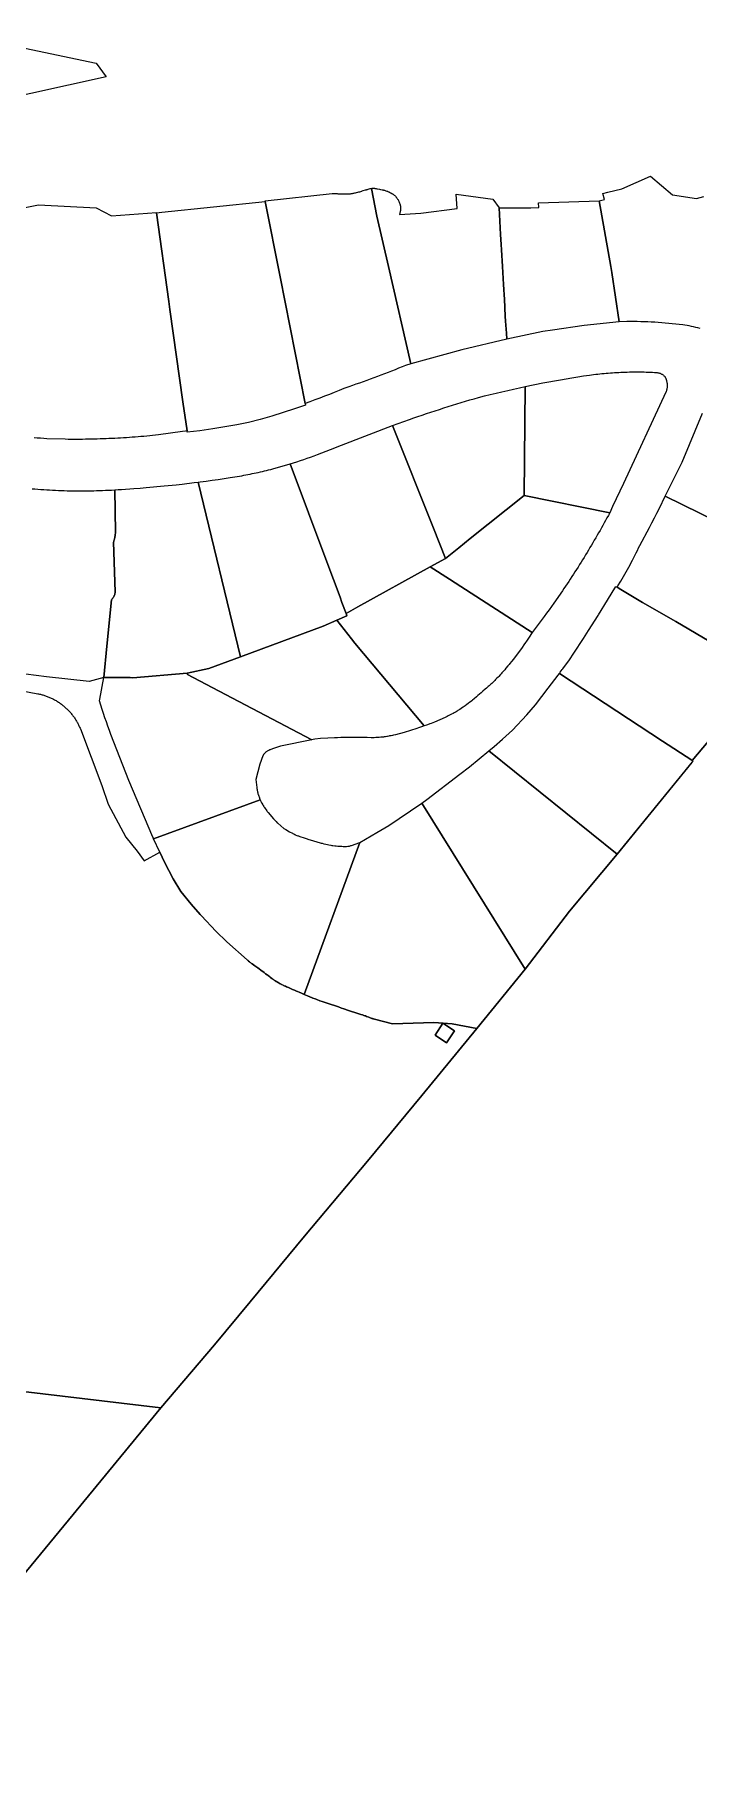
# Model space of a CAD drawing. Header units: metres. Extents: x 3 to 1005126, y 39 to 4383651.
# Drawn here: x 477430.3 to 477587.8, y 4370440.3 to 4370850.3 of the extents above; entities that cross this region are included whole.
import ezdxf

# ---------------------------------------------------------------- set-up
doc = ezdxf.new("R2010")
doc.units = ezdxf.units.M
doc.header["$MEASUREMENT"] = 0
doc.layers.add('TM_Llucmajor', color=7, linetype='Continuous')

msp = doc.modelspace()

# ---------------------------------------------------------------- linework, layer by layer
at = {"layer": 'TM_Llucmajor', "linetype": 'Continuous', "flags": 128}
for points in [[(477386.14, 4370863.43), (477414.38, 4370849.89), (477444.88, 4370843.52), (477447.28, 4370840.26), (477384.65, 4370826.43), (477362.64, 4370835.33), (477342.19, 4370839.16), (477330.82, 4370838.07), (477319.18, 4370842.88), (477303.84, 4370841.44), (477285.53, 4370823.15), (477285.53, 4370823.15), (477274.54, 4370837.91), (477284.59, 4370847.59), (477288.66, 4370850.05), (477291.07, 4370851.51)], [(477588.19, 4370780.61), (477587.68, 4370780.74), (477587.17, 4370780.86), (477586.66, 4370780.98), (477586.15, 4370781.09), (477585.63, 4370781.19), (477585.12, 4370781.28), (477584.6, 4370781.37), (477584.08, 4370781.45), (477583.25, 4370781.55), (477582.43, 4370781.64), (477581.6, 4370781.73), (477580.77, 4370781.81), (477579.94, 4370781.88), (477579.11, 4370781.95), (477578.28, 4370782.01), (477577.45, 4370782.06), (477576.62, 4370782.1), (477575.79, 4370782.14), (477574.96, 4370782.17), (477574.13, 4370782.2), (477573.29, 4370782.22), (477572.46, 4370782.23), (477571.63, 4370782.23), (477570.8, 4370782.23), (477568.99, 4370782.17), (477567.25, 4370793.85), (477567, 4370795.26), (477567, 4370795.26), (477564.22, 4370810.85), (477565.52, 4370811.18), (477565.16, 4370812.6), (477566.28, 4370812.88), (477569.62, 4370813.74), (477576.44, 4370816.71), (477581.67, 4370812.32), (477587.35, 4370811.4), (477589.1, 4370811.89)], [(477424.11, 4370808.5), (477431.2, 4370809.92), (477444.88, 4370809.18), (477448.59, 4370807.31), (477459.21, 4370808.09), (477459.22, 4370808.02), (477459.22, 4370808.02), (477462.17, 4370787.02), (477462.37, 4370785.12), (477465.46, 4370763.17), (477466.49, 4370756.3), (477466.15, 4370756.26), (477465.4, 4370756.18), (477459.69, 4370755.35), (477459, 4370755.28), (477458.31, 4370755.21), (477457.62, 4370755.14), (477456.93, 4370755.07), (477456.24, 4370755.01), (477455.55, 4370754.95), (477454.86, 4370754.89), (477454.17, 4370754.83), (477453.48, 4370754.78), (477452.79, 4370754.73), (477452.1, 4370754.69), (477451.4, 4370754.64), (477450.71, 4370754.6), (477450.02, 4370754.56), (477449.33, 4370754.52), (477448.64, 4370754.49), (477447.94, 4370754.46), (477447.25, 4370754.43), (477446.56, 4370754.4), (477445.87, 4370754.38), (477445.17, 4370754.36), (477444.48, 4370754.34), (477443.79, 4370754.32), (477443.09, 4370754.31), (477442.4, 4370754.3), (477441.71, 4370754.29), (477441.01, 4370754.29), (477440.32, 4370754.28), (477439.63, 4370754.28), (477438.94, 4370754.29), (477438.24, 4370754.29), (477437.55, 4370754.3), (477433.22, 4370754.45), (477432.46, 4370754.5), (477431.7, 4370754.55), (477430.94, 4370754.6), (477430.18, 4370754.67)], [(477608.76, 4370726.66), (477579.95, 4370740.79), (477583.97, 4370748.89), (477588.78, 4370760.54)], [(477429.7, 4370742.59), (477430.39, 4370742.53), (477431.09, 4370742.47), (477431.78, 4370742.42), (477432.48, 4370742.37), (477433.18, 4370742.33), (477433.87, 4370742.29), (477434.57, 4370742.25), (477435.27, 4370742.22), (477435.96, 4370742.19), (477436.66, 4370742.16), (477437.36, 4370742.14), (477438.05, 4370742.12), (477438.75, 4370742.11), (477439.45, 4370742.09), (477440.15, 4370742.09), (477440.84, 4370742.08), (477441.54, 4370742.08), (477442.24, 4370742.08), (477442.94, 4370742.09), (477443.63, 4370742.1), (477444.33, 4370742.12), (477445.03, 4370742.13), (477445.72, 4370742.15), (477446.42, 4370742.18), (477447.11, 4370742.21), (477447.81, 4370742.24), (477448.59, 4370742.28), (477449.37, 4370742.33), (477449.49, 4370732.25), (477449.48, 4370732.1), (477449.48, 4370731.96), (477449.46, 4370731.81), (477449.45, 4370731.66), (477449.43, 4370731.51), (477449.41, 4370731.37), (477449.38, 4370731.22), (477449.36, 4370731.08), (477449.33, 4370730.93), (477449.29, 4370730.79), (477449.26, 4370730.64), (477449.22, 4370730.5), (477449.17, 4370730.36), (477449.13, 4370730.22), (477449.08, 4370730.08), (477449.03, 4370729.94), (477449.43, 4370718.15), (477449.42, 4370718.02), (477449.4, 4370717.89), (477449.38, 4370717.75), (477449.35, 4370717.62), (477449.31, 4370717.49), (477449.27, 4370717.36), (477449.22, 4370717.23), (477449.16, 4370717.11), (477449.1, 4370716.99), (477449.03, 4370716.87), (477448.96, 4370716.75), (477448.88, 4370716.64), (477448.8, 4370716.54), (477448.71, 4370716.44), (477448.62, 4370716.34), (477448.52, 4370716.25), (477447.44, 4370705.27), (477446.71, 4370697.79), (477446.71, 4370697.79), (477443.25, 4370696.87), (477433.15, 4370697.97), (477418.37, 4370699.88)], [(477590.35, 4370706.43), (477582.43, 4370711.06), (477574.55, 4370715.59), (477569.39, 4370718.68), (477568.5, 4370719.23), (477568.7, 4370719.54), (477569.36, 4370720.64), (477569.69, 4370721.2), (477570.01, 4370721.75), (477570.33, 4370722.31), (477570.65, 4370722.86), (477570.96, 4370723.42), (477571.27, 4370723.99), (477571.58, 4370724.55), (477571.88, 4370725.12), (477572.18, 4370725.68), (477572.48, 4370726.25), (477573.06, 4370727.39), (477573.35, 4370727.97), (477573.63, 4370728.54), (477573.91, 4370729.12), (477576.19, 4370733.36), (477576.78, 4370734.5), (477577.38, 4370735.65), (477577.96, 4370736.8), (477578.54, 4370737.95), (477579.95, 4370740.79), (477608.76, 4370726.66)], [(477592.28, 4370685.15), (477586.34, 4370678.11), (477586.23, 4370678.17), (477579.27, 4370682.75), (477579.27, 4370682.75), (477554.87, 4370698.78), (477555.04, 4370699.05), (477555.51, 4370699.73), (477555.6, 4370699.84), (477557.21, 4370702.03), (477558.24, 4370703.59), (477560.54, 4370707.08), (477561.74, 4370709), (477564, 4370712.51), (477564.13, 4370712.71), (477566.24, 4370716.12), (477568.22, 4370719.41), (477568.5, 4370719.23), (477569.39, 4370718.68), (477574.55, 4370715.59), (477582.43, 4370711.06), (477590.35, 4370706.43)], [(477416.66, 4370696.7), (477431.07, 4370693.97), (477431.27, 4370693.93), (477431.47, 4370693.88), (477431.67, 4370693.84), (477431.87, 4370693.79), (477432.07, 4370693.73), (477432.27, 4370693.67), (477432.47, 4370693.61), (477432.67, 4370693.55), (477432.87, 4370693.48), (477433.07, 4370693.41), (477433.27, 4370693.34), (477433.47, 4370693.26), (477433.67, 4370693.18), (477433.86, 4370693.1), (477434.06, 4370693.01), (477434.25, 4370692.92), (477434.44, 4370692.83), (477434.64, 4370692.74), (477434.83, 4370692.64), (477435.02, 4370692.53), (477435.21, 4370692.43), (477435.39, 4370692.32), (477435.58, 4370692.21), (477435.76, 4370692.1), (477435.94, 4370691.98), (477436.13, 4370691.86), (477436.3, 4370691.73), (477436.48, 4370691.61), (477436.66, 4370691.48), (477436.83, 4370691.35), (477437, 4370691.21), (477437.17, 4370691.07), (477437.34, 4370690.94), (477437.5, 4370690.79), (477437.66, 4370690.65), (477437.82, 4370690.5), (477437.98, 4370690.35), (477438.13, 4370690.2), (477438.29, 4370690.04), (477438.44, 4370689.89), (477438.58, 4370689.73), (477438.73, 4370689.57), (477438.87, 4370689.4), (477439.01, 4370689.24), (477439.14, 4370689.07), (477439.28, 4370688.9), (477439.41, 4370688.73), (477439.53, 4370688.56), (477439.66, 4370688.38), (477439.78, 4370688.21), (477439.9, 4370688.03), (477440.01, 4370687.85), (477440.13, 4370687.67), (477440.24, 4370687.49), (477440.34, 4370687.31), (477440.45, 4370687.13), (477440.55, 4370686.94), (477440.64, 4370686.76), (477440.74, 4370686.57), (477440.83, 4370686.38), (477440.92, 4370686.2), (477441, 4370686.01), (477441.08, 4370685.82), (477441.16, 4370685.63), (477446.29, 4370672.23), (477447.76, 4370667.79), (477451.98, 4370659.95), (477454.67, 4370656.61), (477456.27, 4370654.3), (477459.99, 4370656.41), (477461.1, 4370654.01), (477463.18, 4370650.09), (477465.03, 4370647.06), (477467.47, 4370644.08), (477469.6, 4370641.63), (477469.91, 4370641.29), (477473.34, 4370637.63), (477475.93, 4370635.15), (477480.75, 4370630.85), (477480.86, 4370630.75), (477480.94, 4370630.69), (477481.09, 4370630.56), (477481.32, 4370630.37), (477481.48, 4370630.25), (477481.58, 4370630.17), (477481.79, 4370630), (477481.95, 4370629.89), (477482.27, 4370629.65), (477482.6, 4370629.42), (477483.03, 4370629.11), (477483.25, 4370628.96), (477483.57, 4370628.73), (477483.97, 4370628.43), (477484.74, 4370627.85), (477485.13, 4370627.55), (477485.52, 4370627.26), (477485.71, 4370627.12), (477486.1, 4370626.82), (477486.29, 4370626.68), (477486.58, 4370626.46), (477486.69, 4370626.38), (477486.77, 4370626.32), (477486.92, 4370626.21), (477487, 4370626.16), (477487.15, 4370626.05), (477487.3, 4370625.95), (477487.4, 4370625.88), (477487.61, 4370625.74), (477487.71, 4370625.68), (477487.92, 4370625.55), (477488.06, 4370625.47), (477488.35, 4370625.3), (477488.56, 4370625.18), (477488.78, 4370625.07), (477488.89, 4370625.01), (477489.27, 4370624.82), (477489.38, 4370624.76), (477489.55, 4370624.69), (477489.72, 4370624.61), (477489.81, 4370624.57), (477490.05, 4370624.46), (477490.53, 4370624.26), (477490.85, 4370624.12), (477491.5, 4370623.85), (477491.98, 4370623.64), (477492.47, 4370623.44), (477492.71, 4370623.34), (477493.07, 4370623.18), (477493.6, 4370622.94), (477494.26, 4370622.65), (477494.67, 4370622.46), (477495.03, 4370622.31), (477495.21, 4370622.23), (477495.48, 4370622.12), (477496.32, 4370621.79), (477496.88, 4370621.57), (477497.25, 4370621.43), (477498.01, 4370621.15), (477498.57, 4370620.95), (477499.71, 4370620.56), (477502.38, 4370619.67), (477503.14, 4370619.42), (477503.69, 4370619.24), (477504.8, 4370618.87), (477507.01, 4370618.15), (477507.75, 4370617.91), (477508.12, 4370617.79), (477508.23, 4370617.75), (477508.43, 4370617.68), (477508.64, 4370617.6), (477508.78, 4370617.55), (477509.06, 4370617.44), (477509.61, 4370617.23), (477509.89, 4370617.12), (477510.16, 4370617.02), (477510.3, 4370616.97), (477510.49, 4370616.91), (477510.58, 4370616.88), (477510.73, 4370616.84), (477510.94, 4370616.78), (477515.23, 4370615.69), (477525.04, 4370616.03), (477529.42, 4370615.69), (477535.2, 4370614.56), (477522.17, 4370598.68), (477509.27, 4370583.07), (477494.34, 4370565.35), (477481.47, 4370549.77), (477472.99, 4370539.55), (477460.24, 4370524.62), (477418.21, 4370529.61)], [(477428.36, 4370485.84), (477438.36, 4370497.96), (477450.73, 4370513.04), (477460.24, 4370524.62), (477472.99, 4370539.55), (477481.47, 4370549.77), (477494.34, 4370565.35), (477509.27, 4370583.07), (477522.17, 4370598.68), (477535.2, 4370614.56), (477546.74, 4370628.66), (477557.23, 4370642.38), (477568.54, 4370655.92), (477586.41, 4370677.85), (477586.52, 4370677.99), (477586.52, 4370677.99), (477586.34, 4370678.11), (477592.28, 4370685.15)]]:
    msp.add_lwpolyline(points, dxfattribs=at)
for points in [[(477485.02, 4370810.72), (477484.99, 4370810.85), (477500.87, 4370812.57), (477500.95, 4370812.57), (477501.11, 4370812.58), (477501.27, 4370812.58), (477501.46, 4370812.59), (477501.58, 4370812.58), (477501.78, 4370812.58), (477501.94, 4370812.57), (477502.06, 4370812.57), (477502.29, 4370812.55), (477502.5, 4370812.54), (477502.6, 4370812.53), (477502.76, 4370812.52), (477502.86, 4370812.52), (477503, 4370812.51), (477503.1, 4370812.5), (477503.24, 4370812.5), (477503.32, 4370812.49), (477504.11, 4370812.49), (477504.39, 4370812.49), (477504.67, 4370812.51), (477504.81, 4370812.51), (477505, 4370812.53), (477505.09, 4370812.54), (477505.23, 4370812.55), (477505.44, 4370812.58), (477505.72, 4370812.63), (477505.91, 4370812.66), (477506.03, 4370812.68), (477506.28, 4370812.74), (477506.46, 4370812.78), (477507.2, 4370812.96), (477507.45, 4370813.03), (477507.94, 4370813.17), (477508.06, 4370813.21), (477508.3, 4370813.28), (477508.79, 4370813.44), (477509.03, 4370813.51), (477509.12, 4370813.54), (477509.31, 4370813.59), (477509.44, 4370813.63), (477509.7, 4370813.7), (477509.89, 4370813.75), (477510.08, 4370813.79), (477510.18, 4370813.81), (477510.27, 4370813.82), (477511.47, 4370807.23), (477514.24, 4370795.26), (477519.57, 4370772.18), (477518.33, 4370771.84), (477517.5, 4370771.49), (477516.67, 4370771.15), (477515.83, 4370770.81), (477515, 4370770.47), (477514.16, 4370770.14), (477513.32, 4370769.82), (477512.48, 4370769.49), (477511.64, 4370769.18), (477510.79, 4370768.86), (477509.95, 4370768.55), (477509.1, 4370768.25), (477508.25, 4370767.95), (477507.4, 4370767.65), (477506.55, 4370767.36), (477505.7, 4370767.08), (477504.84, 4370766.79), (477503.7, 4370766.33), (477502.55, 4370765.87), (477501.41, 4370765.42), (477500.26, 4370764.97), (477499.11, 4370764.53), (477497.95, 4370764.09), (477496.8, 4370763.66), (477495.64, 4370763.23), (477494.49, 4370762.82), (477488.56, 4370792.82), (477485.03, 4370810.72), (477485.02, 4370810.72)], [(477514.24, 4370795.26), (477511.47, 4370807.23), (477510.27, 4370813.82), (477510.37, 4370813.84), (477510.47, 4370813.84), (477510.57, 4370813.85), (477510.77, 4370813.84), (477510.97, 4370813.83), (477511.06, 4370813.81), (477511.24, 4370813.79), (477511.37, 4370813.76), (477511.5, 4370813.74), (477511.57, 4370813.73), (477511.67, 4370813.71), (477512.15, 4370813.62), (477512.39, 4370813.57), (477512.75, 4370813.5), (477512.99, 4370813.44), (477513.11, 4370813.41), (477513.29, 4370813.36), (477513.5, 4370813.3), (477513.63, 4370813.26), (477513.9, 4370813.17), (477514.03, 4370813.12), (477514.12, 4370813.08), (477514.29, 4370813.01), (477514.38, 4370812.97), (477514.55, 4370812.89), (477514.72, 4370812.8), (477514.83, 4370812.74), (477515.06, 4370812.62), (477515.21, 4370812.53), (477515.3, 4370812.47), (477515.36, 4370812.43), (477515.48, 4370812.34), (477515.57, 4370812.27), (477515.63, 4370812.22), (477515.74, 4370812.12), (477515.9, 4370811.96), (477516, 4370811.85), (477516.07, 4370811.78), (477516.2, 4370811.62), (477516.28, 4370811.51), (477516.34, 4370811.44), (477516.44, 4370811.29), (477516.48, 4370811.22), (477516.57, 4370811.07), (477516.65, 4370810.91), (477516.71, 4370810.8), (477516.74, 4370810.73), (477516.8, 4370810.58), (477516.9, 4370810.31), (477516.95, 4370810.18), (477517, 4370810.04), (477517.02, 4370809.97), (477517.06, 4370809.84), (477517.07, 4370809.77), (477517.09, 4370809.67), (477517.11, 4370809.53), (477517.13, 4370809.36), (477517.13, 4370809.14), (477517.12, 4370808.99), (477517.11, 4370808.78), (477517.1, 4370808.68), (477517.09, 4370808.61), (477517.09, 4370808.53), (477517.07, 4370808.41), (477517.06, 4370808.32), (477516.9, 4370807.59), (477521.93, 4370807.92), (477530.57, 4370809.05), (477530.36, 4370812.43), (477539.05, 4370811.24), (477540.54, 4370809.23), (477540.88, 4370802.9), (477540.95, 4370801.69), (477541.02, 4370800.53), (477541.09, 4370799.26), (477541.33, 4370795.26), (477541.59, 4370791.04), (477541.66, 4370789.86), (477541.74, 4370788.56), (477541.79, 4370787.55), (477541.97, 4370783.53), (477542.05, 4370782.36), (477542.26, 4370779.44), (477542.35, 4370778.09), (477531.65, 4370775.55), (477519.57, 4370772.18), (477514.24, 4370795.26)], [(477485.02, 4370810.72), (477485.03, 4370810.72), (477488.56, 4370792.82), (477494.49, 4370762.82), (477494.56, 4370762.44), (477492.01, 4370761.54), (477489.3, 4370760.63), (477486.58, 4370759.77), (477483.84, 4370758.99), (477481.07, 4370758.3), (477478.28, 4370757.71), (477475.47, 4370757.23), (477472.59, 4370756.76), (477469.5, 4370756.34), (477466.54, 4370755.96), (477466.49, 4370756.3), (477465.46, 4370763.17), (477462.37, 4370785.12), (477462.17, 4370787.02), (477459.22, 4370808.02), (477460.46, 4370808.15), (477485.02, 4370810.72)], [(477540.88, 4370802.9), (477540.54, 4370809.23), (477548.05, 4370809.23), (477549.98, 4370809.27), (477549.86, 4370810.42), (477564.22, 4370810.85), (477567, 4370795.26), (477567.25, 4370793.85), (477568.99, 4370782.17), (477560.7, 4370781.29), (477553.18, 4370780.16), (477550.93, 4370779.84), (477542.35, 4370778.09), (477542.26, 4370779.44), (477542.05, 4370782.36), (477541.97, 4370783.53), (477541.79, 4370787.55), (477541.74, 4370788.56), (477541.66, 4370789.86), (477541.59, 4370791.04), (477541.33, 4370795.26), (477541.09, 4370799.26), (477541.02, 4370800.53), (477540.95, 4370801.69), (477540.88, 4370802.9)], [(477566.76, 4370736.86), (477546.43, 4370741.01), (477546.72, 4370766.82), (477550.93, 4370767.67), (477552.3, 4370767.93), (477553.68, 4370768.18), (477555.05, 4370768.43), (477556.43, 4370768.67), (477557.81, 4370768.9), (477559.18, 4370769.12), (477560.57, 4370769.34), (477561.95, 4370769.55), (477562.44, 4370769.61), (477562.94, 4370769.67), (477563.44, 4370769.73), (477563.93, 4370769.79), (477564.43, 4370769.84), (477564.93, 4370769.89), (477565.42, 4370769.94), (477565.92, 4370769.98), (477566.42, 4370770.02), (477566.92, 4370770.06), (477567.42, 4370770.1), (477567.92, 4370770.13), (477568.42, 4370770.16), (477568.92, 4370770.18), (477569.42, 4370770.21), (477569.92, 4370770.23), (477570.42, 4370770.25), (477570.92, 4370770.26), (477571.42, 4370770.27), (477571.92, 4370770.28), (477572.42, 4370770.29), (477572.92, 4370770.29), (477573.42, 4370770.29), (477573.92, 4370770.28), (477574.42, 4370770.28), (477574.92, 4370770.27), (477575.42, 4370770.26), (477575.92, 4370770.24), (477576.41, 4370770.22), (477576.91, 4370770.2), (477577.41, 4370770.18), (477577.91, 4370770.15), (477578.04, 4370770.14), (477578.18, 4370770.11), (477578.31, 4370770.09), (477578.44, 4370770.05), (477578.57, 4370770.01), (477578.7, 4370769.96), (477578.83, 4370769.91), (477578.95, 4370769.85), (477579.08, 4370769.79), (477579.2, 4370769.72), (477579.31, 4370769.64), (477579.42, 4370769.56), (477579.53, 4370769.48), (477579.63, 4370769.39), (477579.73, 4370769.3), (477579.83, 4370769.2), (477579.89, 4370769.1), (477579.94, 4370768.99), (477579.99, 4370768.88), (477580.04, 4370768.78), (477580.09, 4370768.66), (477580.13, 4370768.55), (477580.17, 4370768.44), (477580.21, 4370768.32), (477580.24, 4370768.2), (477580.27, 4370768.09), (477580.3, 4370767.97), (477580.32, 4370767.85), (477580.34, 4370767.72), (477580.36, 4370767.6), (477580.37, 4370767.48), (477580.38, 4370767.36), (477580.39, 4370767.23), (477580.39, 4370767.11), (477580.39, 4370766.99), (477580.39, 4370766.87), (477580.38, 4370766.74), (477580.37, 4370766.62), (477580.36, 4370766.5), (477580.34, 4370766.38), (477580.32, 4370766.26), (477580.3, 4370766.14), (477580.27, 4370766.02), (477580.24, 4370765.91), (477580.21, 4370765.79), (477580.17, 4370765.68), (477580.13, 4370765.57), (477580.09, 4370765.46), (477570, 4370743.81), (477567.46, 4370738.36), (477566.76, 4370736.86)], [(477524.97, 4370733.21), (477515.19, 4370757.56), (477519.23, 4370759.01), (477520.25, 4370759.36), (477521.27, 4370759.71), (477522.29, 4370760.06), (477523.31, 4370760.41), (477524.33, 4370760.75), (477525.36, 4370761.08), (477526.38, 4370761.41), (477527.41, 4370761.74), (477528.44, 4370762.07), (477529.46, 4370762.39), (477530.49, 4370762.71), (477531.53, 4370763.02), (477532.56, 4370763.33), (477533.59, 4370763.64), (477534.63, 4370763.94), (477535.66, 4370764.24), (477537.03, 4370764.59), (477538.41, 4370764.93), (477539.79, 4370765.26), (477541.17, 4370765.59), (477542.56, 4370765.91), (477543.94, 4370766.22), (477545.33, 4370766.52), (477546.72, 4370766.82), (477546.43, 4370741.01), (477533.67, 4370730.76), (477530.98, 4370728.6), (477527.8, 4370726.04), (477524.97, 4370733.21)], [(477499.63, 4370725.22), (477490.91, 4370748.48), (477491.73, 4370748.74), (477492.55, 4370749), (477493.37, 4370749.26), (477494.18, 4370749.54), (477494.99, 4370749.82), (477495.8, 4370750.1), (477496.61, 4370750.4), (477497.41, 4370750.7), (477500.5, 4370751.89), (477503.16, 4370752.91), (477515.19, 4370757.56), (477524.97, 4370733.21), (477527.8, 4370726.04), (477524.18, 4370724.04), (477506.98, 4370714.55), (477504.21, 4370713.02), (477503.24, 4370715.61), (477502.77, 4370716.86), (477499.63, 4370725.22)], [(477479.13, 4370702.71), (477469.08, 4370744.15), (477469.61, 4370744.22), (477471.04, 4370744.41), (477472.46, 4370744.6), (477473.89, 4370744.81), (477475.31, 4370745.02), (477476.73, 4370745.23), (477478.95, 4370745.59), (477479.44, 4370745.68), (477479.94, 4370745.77), (477480.43, 4370745.86), (477480.93, 4370745.96), (477481.42, 4370746.06), (477481.91, 4370746.16), (477482.4, 4370746.26), (477482.9, 4370746.36), (477483.39, 4370746.47), (477483.88, 4370746.58), (477484.37, 4370746.69), (477484.86, 4370746.81), (477485.35, 4370746.92), (477485.84, 4370747.04), (477486.32, 4370747.17), (477486.81, 4370747.29), (477490.91, 4370748.48), (477499.63, 4370725.22), (477502.77, 4370716.86), (477503.24, 4370715.61), (477504.21, 4370713.02), (477504.42, 4370712.46), (477502.02, 4370711.4), (477498.76, 4370709.95), (477479.13, 4370702.71)], [(477446.71, 4370697.79), (477447.44, 4370705.27), (477448.52, 4370716.25), (477448.62, 4370716.34), (477448.71, 4370716.44), (477448.8, 4370716.54), (477448.88, 4370716.64), (477448.96, 4370716.75), (477449.03, 4370716.87), (477449.1, 4370716.99), (477449.16, 4370717.11), (477449.22, 4370717.23), (477449.27, 4370717.36), (477449.31, 4370717.49), (477449.35, 4370717.62), (477449.38, 4370717.75), (477449.4, 4370717.89), (477449.42, 4370718.02), (477449.43, 4370718.15), (477449.03, 4370729.94), (477449.08, 4370730.08), (477449.13, 4370730.22), (477449.17, 4370730.36), (477449.22, 4370730.5), (477449.26, 4370730.64), (477449.29, 4370730.79), (477449.33, 4370730.93), (477449.36, 4370731.08), (477449.38, 4370731.22), (477449.41, 4370731.37), (477449.43, 4370731.51), (477449.45, 4370731.66), (477449.46, 4370731.81), (477449.48, 4370731.96), (477449.48, 4370732.1), (477449.49, 4370732.25), (477449.37, 4370742.33), (477450.15, 4370742.37), (477450.93, 4370742.42), (477453.88, 4370742.63), (477455.32, 4370742.74), (477456.75, 4370742.85), (477461.04, 4370743.24), (477463.9, 4370743.54), (477465.33, 4370743.7), (477468.19, 4370744.04), (477469.08, 4370744.15), (477479.13, 4370702.71), (477471.64, 4370699.95), (477466.54, 4370698.88), (477453.6, 4370697.77), (477452.95, 4370697.78), (477450.52, 4370697.8), (477446.71, 4370697.79)], [(477531.46, 4370719.36), (477528.71, 4370721.12), (477524.18, 4370724.04), (477527.8, 4370726.04), (477530.98, 4370728.6), (477533.67, 4370730.76), (477546.43, 4370741.01), (477566.76, 4370736.86), (477566.44, 4370736.26), (477566.11, 4370735.67), (477565.79, 4370735.08), (477565.46, 4370734.48), (477565.13, 4370733.89), (477564.8, 4370733.3), (477564.47, 4370732.71), (477564.13, 4370732.13), (477563.79, 4370731.54), (477563.46, 4370730.95), (477563.11, 4370730.37), (477562.77, 4370729.78), (477562.43, 4370729.2), (477562.08, 4370728.62), (477561.73, 4370728.04), (477561.38, 4370727.46), (477561.03, 4370726.88), (477560.67, 4370726.3), (477560.32, 4370725.73), (477559.96, 4370725.15), (477559.6, 4370724.58), (477559.24, 4370724.01), (477558.87, 4370723.44), (477558.51, 4370722.87), (477558.14, 4370722.3), (477557.77, 4370721.73), (477557.4, 4370721.16), (477557.03, 4370720.6), (477556.65, 4370720.03), (477556.28, 4370719.47), (477555.9, 4370718.91), (477555.52, 4370718.35), (477553.53, 4370715.47), (477552.95, 4370714.66), (477552.38, 4370713.86), (477551.8, 4370713.06), (477551.21, 4370712.26), (477548.37, 4370708.48), (477531.46, 4370719.36)], [(477505.51, 4370706.97), (477502.02, 4370711.4), (477504.42, 4370712.46), (477504.21, 4370713.02), (477506.98, 4370714.55), (477524.18, 4370724.04), (477528.71, 4370721.12), (477531.46, 4370719.36), (477548.37, 4370708.48), (477547.53, 4370707.16), (477547.04, 4370706.44), (477546.79, 4370706.08), (477546.42, 4370705.54), (477545.98, 4370704.92), (477543.9, 4370702.19), (477543.45, 4370701.62), (477543.07, 4370701.14), (477542.88, 4370700.9), (477542.59, 4370700.55), (477542.15, 4370700.02), (477541.85, 4370699.67), (477541.7, 4370699.5), (477541.48, 4370699.24), (477541.17, 4370698.89), (477541.02, 4370698.72), (477540.79, 4370698.46), (477540.44, 4370698.08), (477540.29, 4370697.92), (477540, 4370697.62), (477539.7, 4370697.31), (477539.5, 4370697.11), (477539.37, 4370696.98), (477539.09, 4370696.72), (477538.79, 4370696.43), (477538.58, 4370696.24), (477538.16, 4370695.85), (477537.95, 4370695.66), (477537.52, 4370695.29), (477537.24, 4370695.04), (477536.67, 4370694.54), (477536.24, 4370694.17), (477535.51, 4370693.54), (477535.14, 4370693.22), (477534.58, 4370692.76), (477534.21, 4370692.45), (477534.02, 4370692.3), (477533.73, 4370692.08), (477533.35, 4370691.78), (477533.16, 4370691.63), (477532.87, 4370691.41), (477532.43, 4370691.09), (477532.02, 4370690.8), (477531.82, 4370690.66), (477531.51, 4370690.45), (477531.2, 4370690.25), (477531.04, 4370690.15), (477530.73, 4370689.95), (477530.57, 4370689.86), (477530.33, 4370689.71), (477530.01, 4370689.53), (477529.84, 4370689.44), (477529.6, 4370689.3), (477529.23, 4370689.11), (477528.9, 4370688.94), (477528.45, 4370688.72), (477528.23, 4370688.6), (477527.9, 4370688.44), (477527.73, 4370688.36), (477525.16, 4370687.24), (477524.78, 4370687.09), (477524.37, 4370686.93), (477524.09, 4370686.82), (477523.53, 4370686.61), (477523.26, 4370686.51), (477522.74, 4370686.32), (477506.29, 4370705.98), (477505.51, 4370706.97)], [(477470.92, 4370696.21), (477466.57, 4370698.49), (477466.54, 4370698.88), (477471.64, 4370699.95), (477479.13, 4370702.71), (477498.76, 4370709.95), (477502.02, 4370711.4), (477505.51, 4370706.97), (477506.29, 4370705.98), (477522.74, 4370686.32), (477522.14, 4370686.11), (477521.39, 4370685.85), (477521.02, 4370685.72), (477517.97, 4370684.78), (477515.91, 4370684.25), (477515.46, 4370684.14), (477515.23, 4370684.09), (477514.89, 4370684.01), (477514.55, 4370683.94), (477514.38, 4370683.91), (477514.03, 4370683.84), (477513.86, 4370683.81), (477513.6, 4370683.77), (477513.26, 4370683.72), (477513.08, 4370683.7), (477512.82, 4370683.67), (477512.43, 4370683.63), (477512.08, 4370683.6), (477511.91, 4370683.58), (477511.65, 4370683.57), (477511.26, 4370683.55), (477510.87, 4370683.54), (477510.67, 4370683.54), (477510.19, 4370683.54), (477509.23, 4370683.55), (477508.51, 4370683.56), (477507.75, 4370683.57), (477506.22, 4370683.59), (477505.45, 4370683.6), (477505.07, 4370683.6), (477504.56, 4370683.6), (477504.3, 4370683.6), (477503.92, 4370683.59), (477503.54, 4370683.58), (477503.35, 4370683.57), (477502.97, 4370683.55), (477502.2, 4370683.52), (477501.43, 4370683.49), (477499.9, 4370683.42), (477498.17, 4370683.35), (477496.79, 4370683.16), (477496.37, 4370683.1), (477496.06, 4370683.05), (477470.92, 4370696.21)], [(477458.53, 4370659.59), (477458.48, 4370659.71), (477458.39, 4370659.93), (477452.67, 4370673.39), (477448.42, 4370684.29), (477448.06, 4370685.28), (477447.7, 4370686.27), (477447.35, 4370687.26), (477447, 4370688.26), (477446.66, 4370689.25), (477446.32, 4370690.25), (477445.99, 4370691.25), (477445.67, 4370692.25), (477445.79, 4370692.7), (477446.71, 4370697.79), (477450.52, 4370697.8), (477452.95, 4370697.78), (477453.6, 4370697.77), (477466.54, 4370698.88), (477466.57, 4370698.49), (477470.92, 4370696.21), (477496.06, 4370683.05), (477488.66, 4370681.52), (477486.98, 4370680.95), (477486.72, 4370680.86), (477486.59, 4370680.81), (477486.39, 4370680.74), (477486.2, 4370680.66), (477486.1, 4370680.62), (477485.9, 4370680.53), (477485.8, 4370680.48), (477485.66, 4370680.41), (477485.48, 4370680.31), (477485.39, 4370680.25), (477485.26, 4370680.16), (477485.13, 4370680.07), (477485.08, 4370680.02), (477484.93, 4370679.89), (477484.86, 4370679.82), (477484.76, 4370679.71), (477484.67, 4370679.59), (477484.63, 4370679.53), (477484.56, 4370679.4), (477484.52, 4370679.33), (477484.48, 4370679.23), (477483.74, 4370677.29), (477482.78, 4370673.63), (477483.02, 4370671.71), (477483.04, 4370671.57), (477483.05, 4370671.47), (477483.08, 4370671.28), (477483.1, 4370671.19), (477483.14, 4370671), (477483.17, 4370670.82), (477483.2, 4370670.69), (477483.26, 4370670.45), (477483.31, 4370670.26), (477483.35, 4370670.14), (477483.42, 4370669.9), (477483.51, 4370669.65), (477483.56, 4370669.49), (477483.64, 4370669.28), (477483.68, 4370669.17), (477483.78, 4370668.94), (477483.84, 4370668.79), (477458.53, 4370659.59)], [(477554.51, 4370698.36), (477554.85, 4370698.79), (477554.87, 4370698.78), (477579.27, 4370682.75), (477586.23, 4370678.17), (477586.34, 4370678.11), (477586.52, 4370677.99), (477586.41, 4370677.85), (477586.22, 4370677.62), (477568.54, 4370655.92), (477538.12, 4370680.39), (477539.38, 4370681.48), (477541.34, 4370683.18), (477543.69, 4370685.34), (477547.12, 4370688.99), (477549.15, 4370691.33), (477552.15, 4370695.32), (477554.51, 4370698.36)], [(477546.74, 4370628.66), (477522.15, 4370668.02), (477523.4, 4370668.88), (477531.18, 4370674.89), (477533.52, 4370676.59), (477538.12, 4370680.39), (477568.54, 4370655.92), (477557.23, 4370642.38), (477546.74, 4370628.66)], [(477459.99, 4370656.41), (477458.53, 4370659.59), (477483.84, 4370668.79), (477483.94, 4370668.58), (477483.99, 4370668.47), (477484.08, 4370668.29), (477484.17, 4370668.12), (477484.21, 4370668.04), (477484.46, 4370667.58), (477484.53, 4370667.46), (477484.67, 4370667.23), (477484.78, 4370667.06), (477484.85, 4370666.96), (477485, 4370666.74), (477485.24, 4370666.41), (477485.41, 4370666.19), (477485.52, 4370666.05), (477485.6, 4370665.95), (477485.75, 4370665.78), (477486.99, 4370664.33), (477487.15, 4370664.17), (477487.47, 4370663.81), (477487.63, 4370663.64), (477487.88, 4370663.38), (477487.98, 4370663.29), (477489.44, 4370662.01), (477489.89, 4370661.77), (477490.79, 4370661.25), (477491.46, 4370660.88), (477491.57, 4370660.82), (477491.8, 4370660.7), (477492.04, 4370660.58), (477492.19, 4370660.51), (477492.3, 4370660.46), (477492.51, 4370660.38), (477492.75, 4370660.29), (477492.92, 4370660.23), (477493.24, 4370660.11), (477494.23, 4370659.77), (477494.73, 4370659.62), (477495.34, 4370659.42), (477495.65, 4370659.31), (477497.26, 4370658.83), (477497.49, 4370658.77), (477497.84, 4370658.67), (477498.31, 4370658.54), (477498.54, 4370658.49), (477498.9, 4370658.39), (477499.43, 4370658.26), (477499.82, 4370658.17), (477500.08, 4370658.12), (477500.59, 4370658.04), (477500.85, 4370658), (477501.03, 4370657.97), (477501.54, 4370657.91), (477501.89, 4370657.88), (477502.24, 4370657.84), (477502.47, 4370657.83), (477502.93, 4370657.79), (477503.18, 4370657.78), (477503.52, 4370657.77), (477503.69, 4370657.75), (477504.25, 4370657.75), (477504.33, 4370657.77), (477504.65, 4370657.79), (477504.82, 4370657.8), (477504.9, 4370657.83), (477505.02, 4370657.84), (477505.2, 4370657.88), (477505.37, 4370657.94), (477505.46, 4370657.97), (477507.48, 4370658.69), (477494.26, 4370622.65), (477493.6, 4370622.94), (477493.07, 4370623.18), (477492.71, 4370623.34), (477492.47, 4370623.44), (477491.98, 4370623.64), (477491.5, 4370623.85), (477490.85, 4370624.12), (477490.53, 4370624.26), (477490.05, 4370624.46), (477489.81, 4370624.57), (477489.72, 4370624.61), (477489.55, 4370624.69), (477489.38, 4370624.76), (477489.27, 4370624.82), (477488.89, 4370625.01), (477488.78, 4370625.07), (477488.56, 4370625.18), (477488.35, 4370625.3), (477488.06, 4370625.47), (477487.92, 4370625.55), (477487.71, 4370625.68), (477487.61, 4370625.74), (477487.4, 4370625.88), (477487.3, 4370625.95), (477487.15, 4370626.05), (477487, 4370626.16), (477486.92, 4370626.21), (477486.77, 4370626.32), (477486.69, 4370626.38), (477486.58, 4370626.46), (477486.29, 4370626.68), (477486.1, 4370626.82), (477485.71, 4370627.12), (477485.52, 4370627.26), (477485.13, 4370627.55), (477484.74, 4370627.85), (477483.97, 4370628.43), (477483.57, 4370628.73), (477483.25, 4370628.96), (477483.03, 4370629.11), (477482.6, 4370629.42), (477482.27, 4370629.65), (477481.95, 4370629.89), (477481.79, 4370630), (477481.58, 4370630.17), (477481.48, 4370630.25), (477481.32, 4370630.37), (477481.09, 4370630.56), (477480.94, 4370630.69), (477480.86, 4370630.75), (477480.75, 4370630.85), (477475.93, 4370635.15), (477473.34, 4370637.63), (477469.91, 4370641.29), (477469.6, 4370641.63), (477467.47, 4370644.08), (477465.03, 4370647.06), (477463.18, 4370650.09), (477461.1, 4370654.01), (477459.99, 4370656.41)], [(477535.2, 4370614.56), (477529.42, 4370615.69), (477525.04, 4370616.03), (477515.23, 4370615.69), (477510.94, 4370616.78), (477510.73, 4370616.84), (477510.58, 4370616.88), (477510.49, 4370616.91), (477510.3, 4370616.97), (477510.16, 4370617.02), (477509.89, 4370617.12), (477509.61, 4370617.23), (477509.06, 4370617.44), (477508.78, 4370617.55), (477508.64, 4370617.6), (477508.43, 4370617.68), (477508.23, 4370617.75), (477508.12, 4370617.79), (477507.75, 4370617.91), (477507.01, 4370618.15), (477504.8, 4370618.87), (477503.69, 4370619.24), (477503.14, 4370619.42), (477502.38, 4370619.67), (477499.71, 4370620.56), (477498.57, 4370620.95), (477498.01, 4370621.15), (477497.25, 4370621.43), (477496.88, 4370621.57), (477496.32, 4370621.79), (477495.48, 4370622.12), (477495.21, 4370622.23), (477495.03, 4370622.31), (477494.67, 4370622.46), (477494.26, 4370622.65), (477507.48, 4370658.69), (477511.53, 4370661.03), (477514.36, 4370662.7), (477516.82, 4370664.38), (477522.15, 4370668.02), (477546.74, 4370628.66), (477535.2, 4370614.56)], [(477529.94, 4370614), (477528.06, 4370611.15), (477525.31, 4370612.96), (477527.19, 4370615.81), (477529.94, 4370614)], [(477529.94, 4370614), (477527.19, 4370615.81), (477525.31, 4370612.96), (477528.06, 4370611.15), (477529.94, 4370614)], [(477390.77, 4370440.27), (477387.81, 4370442.1), (477393.67, 4370457.13), (477405.24, 4370482.48), (477405.72, 4370483.78), (477406.15, 4370485.28), (477410.24, 4370497.65), (477415.4, 4370515.15), (477416.89, 4370522.05), (477418.21, 4370529.61), (477460.24, 4370524.62), (477450.73, 4370513.04), (477438.36, 4370497.96), (477428.36, 4370485.84), (477420.49, 4370476.29), (477410.07, 4370463.71), (477401.95, 4370453.9), (477393.52, 4370443.53), (477390.77, 4370440.27)]]:
    msp.add_lwpolyline(points, close=True, dxfattribs=at)

doc.saveas('drawing.dxf')
